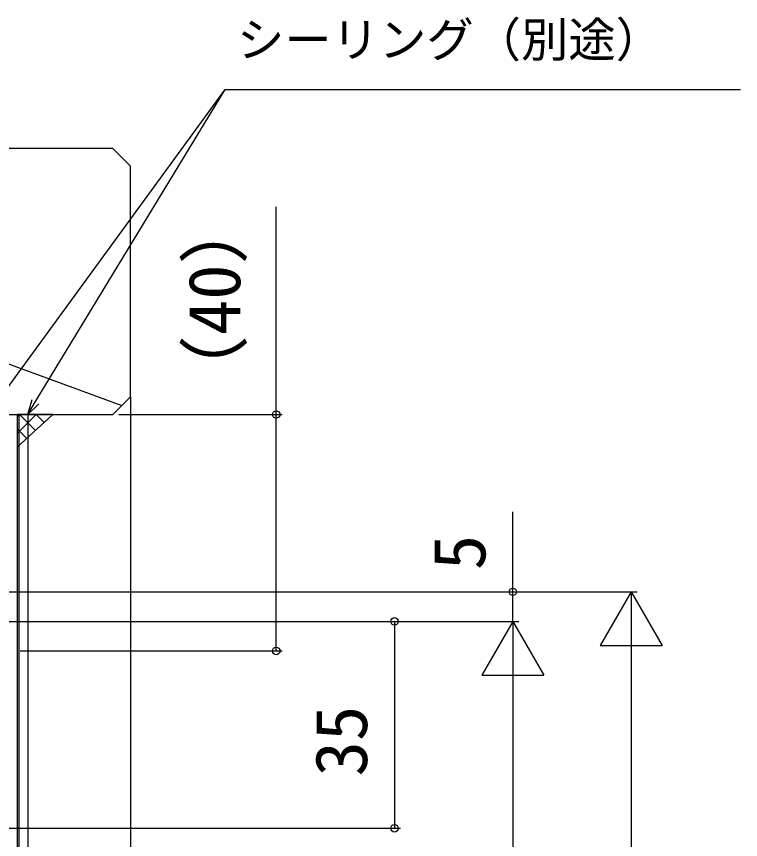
# Model space of a CAD drawing. Units: millimetres, scale not verified. Extents: x -525 to 525, y -783 to 779.
# Drawn here: x -159.8 to -37.4, y 245.1 to 384.3 of the extents above; entities that cross this region are included whole.
import ezdxf
from ezdxf.enums import TextEntityAlignment as Align

# ---------------------------------------------------------------- set-up
doc = ezdxf.new("R2010")
doc.units = ezdxf.units.MM
doc.header["$LTSCALE"] = 4
for name, color, linetype in [('0-4_YKK_12', 2, 'Continuous'), ('0-7_YKK_D', 6, 'Continuous'), ('0-9_YSS_K', 3, 'Continuous'), ('0-A_YSS_KE', 3, 'Continuous')]:
    doc.layers.add(name, color=color, linetype=linetype)
doc.styles.add('ＭＳ ゴシック', font='')
doc.styles.get('ＭＳ ゴシック').set_extended_font_data('MS Gothic')

msp = doc.modelspace()

# ---------------------------------------------------------------- linework, layer by layer
at = {"layer": '0-4_YKK_12'}
for p, q in [((-159.7, 316.967), (-159.7, 37.06)), ((-159.4, 316.967), (-159.4, 37.06)), ((-157.9, 316.967), (-157.9, 37.06))]:
    msp.add_line(p, q, dxfattribs=at)
at = {"layer": '0-7_YKK_D'}
for p, q in [((-142.498, 316.967), (-114.897, 316.967)), ((-191.398, 286.967), (-54.897, 286.967)), ((-175.998, 286.967), (-74.897, 286.967)), ((-55.897, 286.967), (-61.147, 277.873)), ((-55.897, 286.967), (-50.647, 277.873)), ((-55.897, 286.967), (-55.897, 268.78)), ((-192.398, 281.966), (-74.897, 281.966)), ((-150.901, 281.966), (-74.897, 281.966)), ((-129.9, 281.966), (-94.897, 281.966)), ((-95.897, 281.966), (-95.897, 246.966)), ((-75.897, 281.966), (-81.147, 272.873)), ((-75.897, 281.966), (-70.647, 272.873)), ((-75.897, 281.966), (-75.897, 263.78)), ((-61.147, 277.873), (-50.647, 277.873)), ((-159.198, 276.967), (-114.897, 276.967)), ((-55.897, 276.467), (-55.897, -156.533)), ((-81.147, 272.873), (-70.647, 272.873)), ((-75.897, 271.466), (-75.897, -156.533)), ((-192.398, 246.966), (-94.897, 246.966))]:
    msp.add_line(p, q, dxfattribs=at)
for points in [[(-189.413, 282.965), (-187.91, 285.026), (-124.506, 371.964)], [(-157.9, 316.967), (-156.577, 319.146), (-124.506, 371.964), (-37.411, 371.964)], [(-115.897, 276.967), (-115.897, 316.967), (-115.897, 352.085)], [(-155.993, 318.792), (-157.9, 316.967), (-157.161, 319.501)], [(-75.897, 281.966), (-75.897, 286.967), (-75.897, 300.471)]]:
    msp.add_lwpolyline(points, dxfattribs=at)
for centre in [(-115.897, 316.967), (-75.897, 286.967), (-95.897, 281.966), (-115.897, 276.967), (-95.897, 246.966)]:
    msp.add_circle(centre, 0.637, dxfattribs=at)
at = {"layer": '0-9_YSS_K'}
for p, q in [((-260.498, 361.967), (-141.998, 318.467)), ((-140.498, 319.967), (-140.498, -157.433)), ((-140.498, 319.966), (-140.498, 319.966)), ((-159.7, 316.562), (-159.296, 316.967)), ((-159.7, 313.734), (-156.467, 316.967)), ((-159.296, 316.967), (-156.593, 314.263)), ((-156.467, 316.967), (-155.116, 315.615)), ((-159.7, 314.542), (-158.07, 312.912)), ((-159.7, 311.714), (-159.547, 311.56))]:
    msp.add_line(p, q, dxfattribs=at)
msp.add_lwpolyline([(-153.639, 316.967), (-159.7, 316.967), (-159.7, 311.42)], close=True, dxfattribs=at)
at = {"layer": '0-A_YSS_KE'}
for p, q in [((-140.498, 319.967), (-140.498, 358.967)), ((-140.498, 319.967), (-143.498, 316.967)), ((-257.498, 316.967), (-143.498, 316.967))]:
    msp.add_line(p, q, dxfattribs=at)
msp.add_lwpolyline([(-140.498, 358.967), (-143.498, 361.967), (-168.998, 361.967)], dxfattribs=at)

# ---------------------------------------------------------------- texts
at = {"layer": '0-7_YKK_D', "style": 'ＭＳ ゴシック'}
msp.add_text('シーリング（別途）', height=5.865, dxfattribs=at).set_placement((-122.515, 375.684), align=Align.BOTTOM_LEFT)
for s, p in [('（40）', (-119.329, 318.38)), ('5', (-77.897, 290.63)), ('35', (-97.897, 255.739))]:
    msp.add_text(s, height=8.798, rotation=90, dxfattribs=at).set_placement(p, align=Align.BOTTOM_LEFT)

doc.saveas('drawing.dxf')
